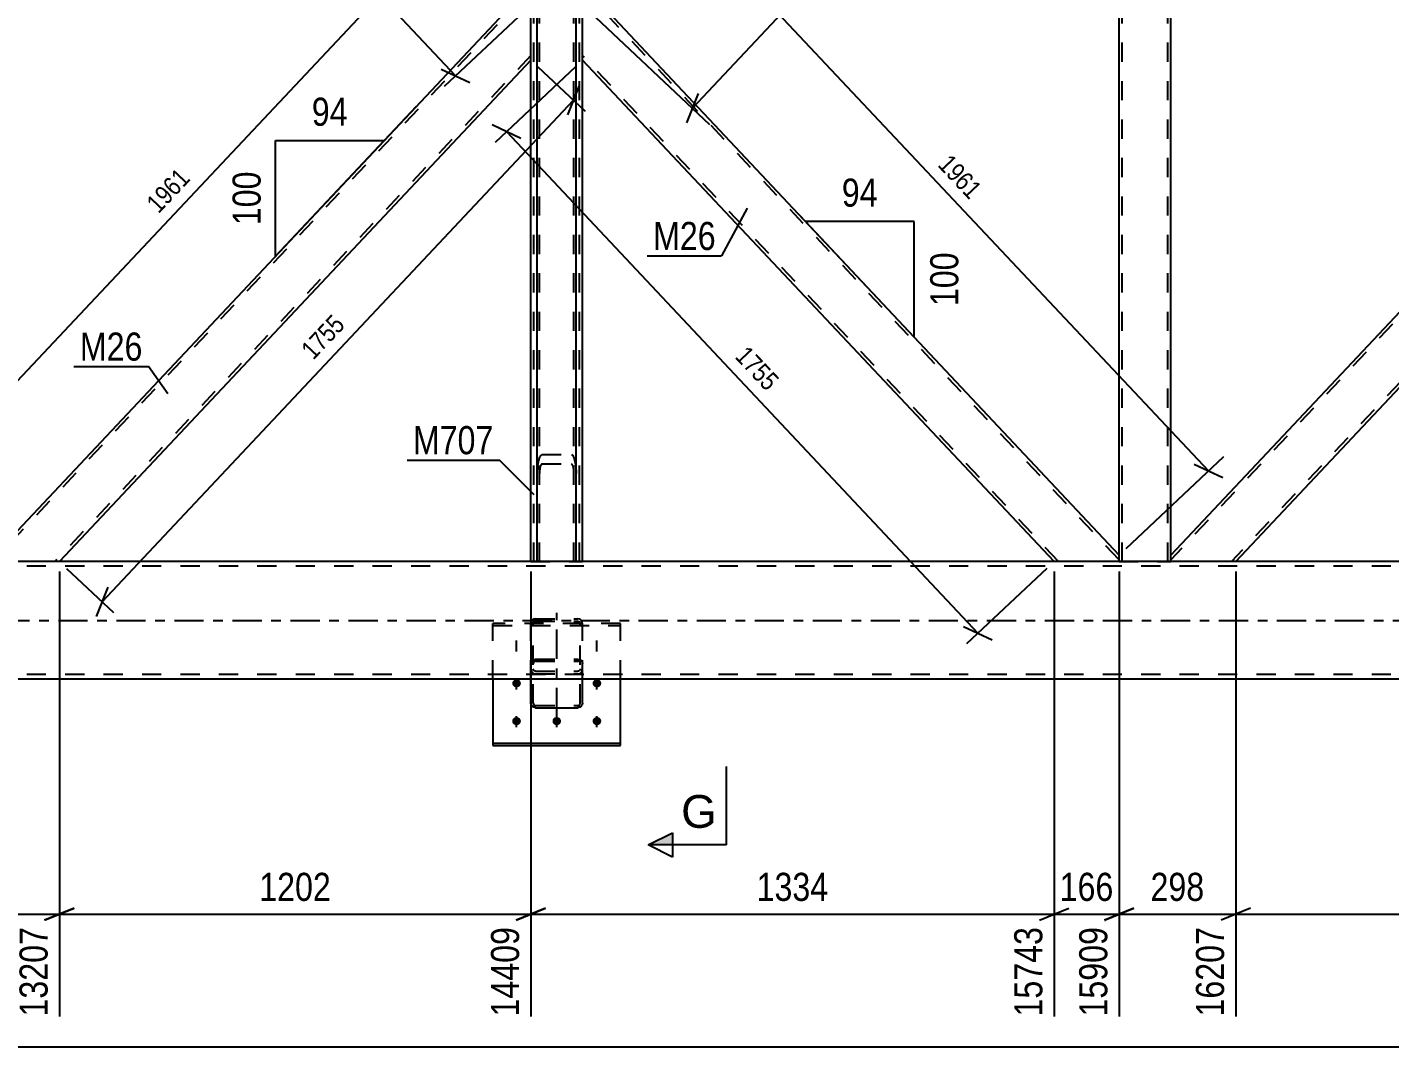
# Model space of a CAD drawing. Header units: millimetres. Extents: x -400 to 789, y -648 to 193.
# Drawn here: x 206.9 to 345.9, y -171.1 to -67.1 of the extents above; entities that cross this region are included whole.
import ezdxf

# ---------------------------------------------------------------- set-up
doc = ezdxf.new("R2010")
doc.units = ezdxf.units.MM
doc.linetypes.add('DXK_LINE_DOT2', pattern=[3.9198, 1.9599, -1.9599])
doc.linetypes.add('DXK_LINE_DOT3', pattern=[5.9187, 2.979, -0.9799, 0.9799, -0.9799])
doc.styles.add('Arial', font='ARIAL.TTF', dxfattribs={"height": 0.2})
doc.styles.add('Arial Narrow', font='ARIALN.TTF', dxfattribs={"height": 0.2})

# ---------------------------------------------------------------- blocks, each defined once
blk = doc.blocks.new('Part-392021936-5452 - 5377')
at = {"color": 7, "linetype": 'DXK_LINE_DOT2'}
for p, q in [((643.9, -122.08), (-287.1, -122.08)), ((643.9, -121.6), (-276.46, -121.6)), ((262.9, -121.6), (258.9, -121.6)), ((643.9, -133.12), (-287.1, -133.12)), ((643.9, -133.6), (-171.28, -133.6))]:
    blk.add_line(p, q, dxfattribs=at)
at = {"color": 2, "linetype": 'Continuous'}
for p, q in [((258.9, -121.6), (82.9, -121.6)), ((438.9, -121.6), (262.9, -121.6)), ((639.1, -133.6), (-143.36, -133.6))]:
    blk.add_line(p, q, dxfattribs=at)
at = {"color": 7, "linetype": 'DXK_LINE_DOT3'}
blk.add_line((-287.1, -127.6), (643.9, -127.6), dxfattribs=at)
blk = doc.blocks.new('Part-392021936-5397 - 5377')
at = {"color": 7, "linetype": 'DXK_LINE_DOT2'}
for p, q in [((258.3, -127.75), (258.26, -127.94)), ((258.5, -127.94), (258.52, -127.84)), ((258.52, -127.84), (258.57, -127.76)), ((258.74, -127.43), (258.56, -127.47)), ((258.57, -127.76), (258.65, -127.71)), ((258.65, -127.71), (258.74, -127.69)), ((258.74, -127.43), (263.06, -127.43)), ((258.74, -127.69), (263.06, -127.69)), ((263.25, -127.47), (263.06, -127.43)), ((263.06, -127.69), (263.15, -127.71)), ((263.15, -127.71), (263.23, -127.76)), ((263.23, -127.76), (263.28, -127.84)), ((263.28, -127.84), (263.3, -127.94)), ((263.54, -127.94), (263.51, -127.75)), ((258.26, -133.6), (258.26, -127.94)), ((258.5, -136.05), (258.5, -127.94)), ((263.3, -136.05), (263.3, -127.94)), ((263.54, -133.6), (263.54, -127.94)), ((258.26, -131.99), (258.3, -131.81)), ((258.3, -131.81), (258.4, -131.67)), ((258.4, -131.67), (258.56, -131.57)), ((258.52, -131.9), (258.5, -131.99)), ((258.57, -131.83), (258.52, -131.9)), ((258.56, -131.57), (258.74, -131.54)), ((258.65, -131.78), (258.57, -131.83)), ((258.74, -131.76), (258.65, -131.78)), ((258.74, -131.54), (263.06, -131.54)), ((258.74, -131.76), (263.06, -131.76)), ((263.06, -131.54), (263.25, -131.57)), ((263.15, -131.78), (263.06, -131.76)), ((263.23, -131.83), (263.15, -131.78)), ((263.28, -131.9), (263.23, -131.83)), ((263.25, -131.57), (263.4, -131.67)), ((263.3, -131.99), (263.28, -131.9)), ((263.4, -131.67), (263.51, -131.81)), ((263.51, -131.81), (263.54, -131.99)), ((258.26, -132.54), (258.3, -132.73)), ((258.52, -132.64), (258.5, -132.54)), ((258.57, -132.72), (258.52, -132.64)), ((258.56, -133.01), (258.74, -133.05)), ((258.65, -132.77), (258.57, -132.72)), ((258.74, -132.79), (258.65, -132.77)), ((258.74, -132.79), (263.06, -132.79)), ((258.74, -133.05), (263.06, -133.05)), ((263.15, -132.77), (263.06, -132.79)), ((263.06, -133.05), (263.25, -133.01)), ((263.23, -132.72), (263.15, -132.77)), ((263.28, -132.64), (263.23, -132.72)), ((263.3, -132.54), (263.28, -132.64)), ((263.51, -132.73), (263.54, -132.54)), ((258.5, -136.05), (258.52, -136.13)), ((258.52, -136.13), (258.57, -136.21)), ((263.23, -136.21), (263.28, -136.13)), ((263.28, -136.13), (263.3, -136.05)), ((258.57, -136.21), (258.65, -136.25)), ((258.65, -136.25), (258.74, -136.27)), ((258.74, -136.27), (263.06, -136.27)), ((263.06, -136.27), (263.15, -136.25)), ((263.15, -136.25), (263.23, -136.21))]:
    blk.add_line(p, q, dxfattribs=at)
at = {"color": 7, "linetype": 'DXK_LINE_DOT3'}
blk.add_line((260.9, -137.44), (260.9, -126.82), dxfattribs=at)
at = {"color": 2, "linetype": 'Continuous'}
for p, q in [((258.26, -136.05), (258.26, -133.6)), ((263.54, -136.05), (263.54, -133.6)), ((258.3, -136.22), (258.26, -136.05)), ((263.54, -136.05), (263.51, -136.22)), ((258.4, -136.36), (258.3, -136.22)), ((258.56, -136.46), (258.4, -136.36)), ((258.74, -136.5), (258.56, -136.46)), ((258.74, -136.5), (263.06, -136.5)), ((263.25, -136.46), (263.06, -136.5)), ((263.4, -136.36), (263.25, -136.46)), ((263.51, -136.22), (263.4, -136.36))]:
    blk.add_line(p, q, dxfattribs=at)
at = {"color": 7, "linetype": 'DXK_LINE_DOT2'}
for centre, start, end in [((258.76, -127.92), 114.3199, 159.2417), ((263.04, -127.92), 20.7583, 65.6801), ((258.76, -132.56), 200.7583, 245.6801), ((263.04, -132.56), 294.3199, 339.2417)]:
    blk.add_arc(centre, 0.496, start, end, dxfattribs=at)
blk = doc.blocks.new('Part-392021936-5413 - 5377')
at = {"color": 7, "linetype": 'DXK_LINE_DOT2'}
for p, q in [((267.4, -127.91), (254.4, -127.91)), ((254.4, -133.6), (254.4, -127.91)), ((254.4, -128.13), (267.4, -128.13)), ((267.4, -133.6), (267.4, -127.91))]:
    blk.add_line(p, q, dxfattribs=at)
at = {"color": 2, "linetype": 'Continuous'}
for p, q in [((254.4, -133.6), (254.4, -140.34)), ((267.4, -140.34), (267.4, -133.6)), ((254.4, -140.12), (267.4, -140.12)), ((254.4, -140.34), (267.4, -140.34))]:
    blk.add_line(p, q, dxfattribs=at)
blk = doc.blocks.new('Bolt-392021936-5484 - 5377')
at = {"linetype": 'Continuous'}
for points in [[(256.8, -134.43), (256.71, -134.42), (256.62, -134.39), (256.54, -134.35), (256.48, -134.29), (256.42, -134.22), (256.38, -134.14), (256.37, -134.06), (256.37, -133.97), (256.38, -133.89), (256.42, -133.81), (256.48, -133.74), (256.54, -133.68), (256.62, -133.64), (256.71, -133.61), (256.8, -133.6), (256.89, -133.61), (256.98, -133.64), (257.06, -133.68), (257.13, -133.74), (257.18, -133.81), (257.22, -133.89), (257.24, -133.97), (257.24, -134.06), (257.22, -134.14), (257.18, -134.22), (257.13, -134.29), (257.06, -134.35), (256.98, -134.39), (256.89, -134.42)], [(265, -134.43), (264.91, -134.42), (264.82, -134.39), (264.74, -134.35), (264.68, -134.29), (264.62, -134.22), (264.58, -134.14), (264.57, -134.06), (264.57, -133.97), (264.58, -133.89), (264.62, -133.81), (264.68, -133.74), (264.74, -133.68), (264.82, -133.64), (264.91, -133.61), (265, -133.6), (265.09, -133.61), (265.18, -133.64), (265.26, -133.68), (265.33, -133.74), (265.38, -133.81), (265.42, -133.89), (265.44, -133.97), (265.44, -134.06), (265.42, -134.14), (265.38, -134.22), (265.33, -134.29), (265.26, -134.35), (265.18, -134.39), (265.09, -134.42)], [(256.8, -138.28), (256.71, -138.27), (256.62, -138.25), (256.54, -138.2), (256.48, -138.15), (256.42, -138.08), (256.38, -138), (256.37, -137.91), (256.37, -137.83), (256.38, -137.74), (256.42, -137.66), (256.48, -137.59), (256.54, -137.53), (256.62, -137.49), (256.71, -137.46), (256.8, -137.46), (256.89, -137.46), (256.98, -137.49), (257.06, -137.53), (257.13, -137.59), (257.18, -137.66), (257.22, -137.74), (257.24, -137.83), (257.24, -137.91), (257.22, -138), (257.18, -138.08), (257.13, -138.15), (257.06, -138.2), (256.98, -138.25), (256.89, -138.27)], [(260.9, -138.28), (260.81, -138.27), (260.72, -138.25), (260.64, -138.2), (260.58, -138.15), (260.52, -138.08), (260.48, -138), (260.47, -137.91), (260.47, -137.83), (260.48, -137.74), (260.52, -137.66), (260.58, -137.59), (260.64, -137.53), (260.72, -137.49), (260.81, -137.46), (260.9, -137.46), (260.99, -137.46), (261.08, -137.49), (261.16, -137.53), (261.23, -137.59), (261.28, -137.66), (261.32, -137.74), (261.34, -137.83), (261.34, -137.91), (261.32, -138), (261.28, -138.08), (261.23, -138.15), (261.16, -138.2), (261.08, -138.25), (260.99, -138.27)], [(265, -138.28), (264.91, -138.27), (264.82, -138.25), (264.74, -138.2), (264.68, -138.15), (264.62, -138.08), (264.58, -138), (264.57, -137.91), (264.57, -137.83), (264.58, -137.74), (264.62, -137.66), (264.68, -137.59), (264.74, -137.53), (264.82, -137.49), (264.91, -137.46), (265, -137.46), (265.09, -137.46), (265.18, -137.49), (265.26, -137.53), (265.33, -137.59), (265.38, -137.66), (265.42, -137.74), (265.44, -137.83), (265.44, -137.91), (265.42, -138), (265.38, -138.08), (265.33, -138.15), (265.26, -138.2), (265.18, -138.25), (265.09, -138.27)]]:
    blk.add_hatch(color=1, dxfattribs=at).paths.add_polyline_path(points)
at = {"color": 1, "linetype": 'DXK_LINE_DOT2'}
for p, q in [((256.8, -130.78), (256.8, -129.64)), ((260.9, -130.78), (260.9, -129.64)), ((265, -130.78), (265, -129.64))]:
    blk.add_line(p, q, dxfattribs=at)
at = {"color": 1, "linetype": 'Continuous'}
for p, q in [((256.8, -134.63), (256.8, -133.5)), ((265, -134.63), (265, -133.5)), ((256.8, -138.48), (256.8, -137.35)), ((260.9, -138.48), (260.9, -137.35)), ((265, -138.48), (265, -137.35))]:
    blk.add_line(p, q, dxfattribs=at)
blk = doc.blocks.new('Part-392021936-5549 - 5377')
at = {"color": 2, "linetype": 'Continuous'}
for p, q in [((258.26, -57.14), (258.26, -6)), ((263.54, -57.14), (263.54, -6)), ((258.26, -121.6), (258.26, -70.46)), ((263.54, -121.6), (263.54, -70.46))]:
    blk.add_line(p, q, dxfattribs=at)
at = {"color": 7, "linetype": 'DXK_LINE_DOT2'}
for p, q in [((263.54, -6), (258.26, -6)), ((258.58, -121.6), (258.58, -6)), ((263.22, -121.6), (263.22, -6)), ((258.26, -70.46), (258.26, -57.14)), ((263.54, -70.46), (263.54, -57.14)), ((258.26, -121.6), (263.54, -121.6))]:
    blk.add_line(p, q, dxfattribs=at)
blk = doc.blocks.new('Part-392021936-5565 - 5377')
at = {"color": 7, "linetype": 'DXK_LINE_DOT2'}
for p, q in [((323.54, -6), (318.26, -6)), ((318.26, -6.66), (318.26, -6)), ((318.58, -121.6), (318.58, -6)), ((323.22, -121.6), (323.22, -6)), ((323.54, -6.66), (323.54, -6)), ((318.26, -121.6), (318.26, -120.94)), ((318.26, -121.6), (323.54, -121.6)), ((323.54, -121.6), (323.54, -120.94))]:
    blk.add_line(p, q, dxfattribs=at)
at = {"color": 2, "linetype": 'Continuous'}
for p, q in [((318.26, -120.94), (318.26, -6.66)), ((323.54, -120.94), (323.54, -6.66))]:
    blk.add_line(p, q, dxfattribs=at)
blk = doc.blocks.new('Part-392021936-5640 - 5377')
at = {"color": 2, "linetype": 'Continuous'}
for p, q in [((257.28, -63.8), (203.54, -120.94)), ((258.26, -64.85), (257.28, -63.8)), ((258.26, -70.46), (258.26, -64.85)), ((258.26, -70.46), (210.17, -121.6)), ((203.54, -121.52), (203.54, -120.94)), ((203.54, -121.6), (203.54, -121.52))]:
    blk.add_line(p, q, dxfattribs=at)
at = {"color": 7, "linetype": 'DXK_LINE_DOT2'}
for p, q in [((257.5, -64.03), (203.54, -121.41)), ((258.26, -69.99), (209.73, -121.6)), ((210.17, -121.6), (203.54, -121.6))]:
    blk.add_line(p, q, dxfattribs=at)
blk = doc.blocks.new('Part-392021936-5660 - 5377')
at = {"color": 7, "linetype": 'DXK_LINE_DOT2'}
for p, q in [((432.07, -6), (323.54, -121.41)), ((438.26, -6.19), (329.73, -121.6)), ((438.26, -6), (431.63, -6)), ((380.9, -59.95), (377.28, -63.8)), ((384.52, -63.8), (380.9, -67.65)), ((330.17, -121.6), (323.54, -121.6))]:
    blk.add_line(p, q, dxfattribs=at)
at = {"color": 2, "linetype": 'Continuous'}
for p, q in [((431.63, -6), (380.9, -59.95)), ((438.26, -6.66), (384.52, -63.8)), ((438.26, -6.66), (438.26, -6)), ((377.28, -63.8), (323.54, -120.94)), ((330.17, -121.6), (380.9, -67.65)), ((323.54, -121.6), (323.54, -120.94))]:
    blk.add_line(p, q, dxfattribs=at)
blk = doc.blocks.new('Part-392021936-5676 - 5377')
at = {"color": 2, "linetype": 'Continuous'}
for p, q in [((264.52, -63.8), (263.54, -64.84)), ((318.26, -120.94), (264.52, -63.8)), ((263.54, -69.53), (263.54, -64.84)), ((263.54, -70.46), (263.54, -69.53)), ((311.63, -121.6), (263.54, -70.46)), ((318.26, -121.6), (318.26, -120.94))]:
    blk.add_line(p, q, dxfattribs=at)
at = {"color": 7, "linetype": 'DXK_LINE_DOT2'}
for p, q in [((318.26, -121.41), (264.31, -64.03)), ((263.54, -70.39), (263.54, -69.53)), ((312.07, -121.6), (263.54, -70)), ((318.26, -121.6), (311.63, -121.6))]:
    blk.add_line(p, q, dxfattribs=at)
blk = doc.blocks.new('Part-392021936-24887 - 5377')
at = {"color": 7, "linetype": 'DXK_LINE_DOT2'}
for p, q in [((258.9, -7.77), (258.94, -7.72)), ((259.04, -7.66), (258.94, -7.72)), ((259.2, -7.63), (259.04, -7.66)), ((259.14, -7.77), (259.16, -7.75)), ((259.14, -7.78), (259.14, -7.77)), ((259.14, -121.6), (259.14, -7.78)), ((259.16, -7.75), (259.21, -7.72)), ((259.2, -7.63), (259.21, -7.63)), ((259.21, -7.63), (259.38, -7.61)), ((259.21, -7.72), (259.29, -7.7)), ((259.21, -7.72), (259.21, -7.72)), ((259.29, -7.7), (259.38, -7.7)), ((259.38, -7.61), (259.38, -7.61)), ((259.38, -7.61), (262.42, -7.61)), ((259.38, -7.7), (259.38, -7.7)), ((259.38, -7.7), (262.42, -7.7)), ((262.6, -7.63), (262.42, -7.61)), ((262.42, -7.7), (262.51, -7.7)), ((262.51, -7.7), (262.51, -7.7)), ((262.51, -7.7), (262.59, -7.72)), ((262.59, -7.72), (262.59, -7.72)), ((262.59, -7.72), (262.64, -7.75)), ((262.76, -7.66), (262.6, -7.63)), ((262.64, -7.75), (262.66, -7.78)), ((262.66, -121.6), (262.66, -7.78)), ((262.86, -7.72), (262.76, -7.66)), ((262.9, -7.78), (262.86, -7.72)), ((262.9, -8.86), (262.9, -7.78)), ((258.94, -8.89), (258.9, -8.83)), ((258.94, -8.89), (259.04, -8.94)), ((259.04, -8.94), (259.2, -8.98)), ((259.16, -8.86), (259.14, -8.82)), ((259.21, -8.88), (259.16, -8.86)), ((259.2, -8.98), (259.21, -8.98)), ((259.21, -8.88), (259.21, -8.88)), ((259.21, -8.88), (259.29, -8.9)), ((259.21, -8.98), (259.38, -8.99)), ((259.29, -8.9), (259.38, -8.91)), ((259.38, -8.91), (259.38, -8.91)), ((259.38, -8.91), (262.42, -8.91)), ((259.38, -8.99), (259.38, -8.99)), ((259.38, -8.99), (262.42, -8.99)), ((262.42, -8.91), (262.51, -8.9)), ((262.42, -8.99), (262.6, -8.98)), ((262.51, -8.9), (262.59, -8.88)), ((262.51, -8.9), (262.51, -8.9)), ((262.59, -8.88), (262.64, -8.86)), ((262.59, -8.88), (262.59, -8.88)), ((262.6, -8.98), (262.76, -8.94)), ((262.64, -8.85), (262.66, -8.82)), ((262.64, -8.86), (262.64, -8.85)), ((262.76, -8.94), (262.86, -8.89)), ((262.86, -8.89), (262.9, -8.82)), ((259.2, -110.84), (259.38, -110.69)), ((259.38, -110.69), (262.42, -110.69)), ((262.42, -110.69), (262.6, -110.84)), ((258.9, -112.61), (258.94, -111.88)), ((259.16, -112.25), (259.14, -112.61)), ((259.38, -111.65), (259.29, -111.73)), ((259.38, -111.65), (262.42, -111.65)), ((262.51, -111.73), (262.42, -111.65)), ((262.66, -112.61), (262.64, -112.25)), ((262.86, -111.88), (262.9, -112.61)), ((262.6, -121.6), (262.42, -121.6)), ((262.76, -121.6), (262.66, -121.6))]:
    blk.add_line(p, q, dxfattribs=at)
at = {"color": 2, "linetype": 'Continuous'}
for p, q in [((258.9, -7.78), (258.9, -7.77)), ((258.9, -121.6), (258.9, -7.78)), ((258.9, -8.83), (258.9, -8.82)), ((262.9, -121.6), (262.9, -8.86)), ((262.42, -121.6), (258.9, -121.6)), ((262.76, -121.6), (262.42, -121.6)), ((262.86, -121.6), (262.76, -121.6)), ((262.9, -121.6), (262.86, -121.6))]:
    blk.add_line(p, q, dxfattribs=at)
at = {"color": 7, "linetype": 'DXK_LINE_DOT2'}
for centre, radius, start, end in [((261.74, -112.03), 2.8, 154.9533, 176.9972), ((260.06, -112.03), 2.8, 3.0028, 25.0467), ((260.56, -112.32), 1.4, 154.9533, 176.9972), ((261.24, -112.32), 1.4, 3.0028, 25.0467)]:
    blk.add_arc(centre, radius, start, end, dxfattribs=at)
blk = doc.blocks.new('StraightDimension-392021936-6391 - 5377')
at = {"color": 7, "linetype": 'Continuous'}
blk.add_line((-301, -171.07), (700.9, -171.07), dxfattribs=at)
blk = doc.blocks.new('StraightDimension-392021936-24332 - 5377')
at = {"color": 7, "linetype": 'Continuous'}
for p, q in [((210.17, -122.6), (210.17, -167.99)), ((258.26, -122.6), (258.26, -167.99)), ((211.67, -156.95), (208.67, -158.15)), ((256.76, -158.15), (259.76, -156.95)), ((210.17, -157.55), (258.26, -157.55))]:
    blk.add_line(p, q, dxfattribs=at)
at = {"color": 0}
blk.add_wipeout([(238.47, -156.8), (238.47, -152.6), (229.96, -152.6), (229.96, -156.8)], dxfattribs=at)
at = {"color": 3, "style": 'Arial Narrow'}
blk.add_text('1202', height=2.863, dxfattribs=at).set_placement((230.56, -156.2))
at = {"color": 0, "linetype": 'Continuous'}
blk.add_wipeout([(257.66, -158.25), (253.46, -158.25), (253.46, -168.59), (257.66, -168.59)], dxfattribs=at)
at = {"color": 3, "linetype": 'Continuous', "style": 'Arial Narrow'}
blk.add_text('14409', height=2.863, rotation=90.0002, dxfattribs=at).set_placement((257.06, -167.99))
blk = doc.blocks.new('StraightDimension-392021936-24328 - 5377')
at = {"color": 7, "linetype": 'Continuous'}
for p, q in [((330.17, -122.6), (330.17, -167.99)), ((431.63, -122.6), (431.63, -167.99)), ((331.67, -156.95), (328.67, -158.15)), ((430.13, -158.15), (433.13, -156.95)), ((330.17, -157.55), (431.63, -157.55))]:
    blk.add_line(p, q, dxfattribs=at)
at = {"color": 0}
blk.add_wipeout([(385.16, -156.8), (385.16, -152.6), (376.64, -152.6), (376.64, -156.8)], dxfattribs=at)
at = {"color": 3, "style": 'Arial Narrow'}
blk.add_text('2537', height=2.863, dxfattribs=at).set_placement((377.24, -156.2))
at = {"color": 0, "linetype": 'Continuous'}
blk.add_wipeout([(431.03, -158.25), (426.83, -158.25), (426.83, -168.59), (431.03, -168.59)], dxfattribs=at)
at = {"color": 3, "linetype": 'Continuous', "style": 'Arial Narrow'}
blk.add_text('18743', height=2.863, rotation=90.0002, dxfattribs=at).set_placement((430.43, -167.99))
blk = doc.blocks.new('StraightDimension-392021936-6465 - 5377')
at = {"color": 7, "linetype": 'Continuous'}
for p, q in [((256.55, -63.11), (248.09, -55.16)), ((249.06, -58.14), (250.24, -55.13)), ((195.92, -113.77), (249.65, -56.63)), ((202.81, -120.25), (194.35, -112.3)), ((196.51, -112.27), (195.33, -115.27))]:
    blk.add_line(p, q, dxfattribs=at)
at = {"color": 0}
blk.add_wipeout([(224.18, -82.62), (222.14, -80.7), (218.26, -84.84), (220.3, -86.75)], dxfattribs=at)
at = {"color": 3, "style": 'Arial Narrow'}
blk.add_text('1961', height=1.909, rotation=46.7591, dxfattribs=at).set_placement((220.28, -86.19))
blk = doc.blocks.new('StraightDimension-392021936-24330 - 5377')
at = {"color": 7, "linetype": 'Continuous'}
for p, q in [((311.63, -122.6), (311.63, -167.99)), ((318.26, -122.6), (318.26, -167.99)), ((310.13, -158.15), (313.13, -156.95)), ((319.76, -156.95), (316.76, -158.15)), ((311.63, -157.55), (318.26, -157.55))]:
    blk.add_line(p, q, dxfattribs=at)
at = {"color": 0}
blk.add_wipeout([(318.29, -156.8), (318.29, -152.6), (311.6, -152.6), (311.6, -156.8)], dxfattribs=at)
at = {"color": 0, "linetype": 'Continuous'}
blk.add_wipeout([(317.66, -158.25), (313.46, -158.25), (313.46, -168.59), (317.66, -168.59)], dxfattribs=at)
at = {"color": 3, "style": 'Arial Narrow'}
blk.add_text('166', height=2.863, dxfattribs=at).set_placement((312.2, -156.2))
at = {"color": 3, "linetype": 'Continuous', "style": 'Arial Narrow'}
blk.add_text('15909', height=2.863, rotation=90.0002, dxfattribs=at).set_placement((317.06, -167.99))
blk = doc.blocks.new('StraightDimension-392021936-6535 - 5377')
at = {"color": 7, "linetype": 'Continuous'}
for p, q in [((318.99, -7.35), (331.2, -18.83)), ((328.86, -18.69), (330.04, -15.68)), ((274.74, -75.37), (329.45, -17.19)), ((264.27, -65.53), (276.49, -77.02)), ((275.33, -73.87), (274.15, -76.87))]:
    blk.add_line(p, q, dxfattribs=at)
at = {"color": 0}
blk.add_wipeout([(304.47, -42.67), (301.41, -39.79), (295.57, -45.99), (298.63, -48.87)], dxfattribs=at)
at = {"color": 3, "style": 'Arial Narrow'}
blk.add_text('1997', height=2.863, rotation=46.7591, dxfattribs=at).set_placement((298.61, -48.02))
blk = doc.blocks.new('StraightDimension-392021936-5917 - 5377')
at = {"color": 7, "linetype": 'Continuous'}
for p, q in [((262.81, -71.15), (254.61, -78.86)), ((257.24, -78.45), (254.31, -77.08)), ((255.78, -77.76), (303.87, -128.9)), ((310.9, -122.29), (302.7, -130)), ((302.4, -128.22), (305.33, -129.58))]:
    blk.add_line(p, q, dxfattribs=at)
at = {"color": 0}
blk.add_wipeout([(282.31, -104.89), (284.35, -102.97), (280.47, -98.83), (278.43, -100.75)], dxfattribs=at)
at = {"color": 3, "style": 'Arial Narrow'}
blk.add_text('1755', height=1.909, rotation=-46.7591, dxfattribs=at).set_placement((278.99, -100.77))
blk = doc.blocks.new('StraightDimension-392021936-24329 - 5377')
at = {"color": 7, "linetype": 'Continuous'}
for p, q in [((318.26, -122.6), (318.26, -167.99)), ((330.17, -122.6), (330.17, -167.99)), ((316.76, -158.15), (319.76, -156.95)), ((331.67, -156.95), (328.67, -158.15)), ((318.26, -157.55), (330.17, -157.55))]:
    blk.add_line(p, q, dxfattribs=at)
at = {"color": 0}
blk.add_wipeout([(327.56, -156.8), (327.56, -152.6), (320.87, -152.6), (320.87, -156.8)], dxfattribs=at)
at = {"color": 3, "style": 'Arial Narrow'}
blk.add_text('298', height=2.863, dxfattribs=at).set_placement((321.47, -156.2))
at = {"color": 0, "linetype": 'Continuous'}
blk.add_wipeout([(329.57, -158.25), (325.37, -158.25), (325.37, -168.59), (329.57, -168.59)], dxfattribs=at)
at = {"color": 3, "linetype": 'Continuous', "style": 'Arial Narrow'}
blk.add_text('16207', height=2.863, rotation=90.0002, dxfattribs=at).set_placement((328.97, -167.99))
blk = doc.blocks.new('StraightDimension-392021936-24333 - 5377')
at = {"color": 7, "linetype": 'Continuous'}
for p, q in [((191.63, -122.6), (191.63, -167.99)), ((210.17, -122.6), (210.17, -167.99)), ((193.13, -156.95), (190.13, -158.15)), ((208.67, -158.15), (211.67, -156.95)), ((191.63, -157.55), (210.17, -157.55))]:
    blk.add_line(p, q, dxfattribs=at)
at = {"color": 0}
blk.add_wipeout([(204.24, -156.8), (204.24, -152.6), (197.56, -152.6), (197.56, -156.8)], dxfattribs=at)
at = {"color": 3, "style": 'Arial Narrow'}
blk.add_text('463', height=2.863, dxfattribs=at).set_placement((198.16, -156.2))
at = {"color": 0, "linetype": 'Continuous'}
blk.add_wipeout([(209.57, -158.25), (205.37, -158.25), (205.37, -168.59), (209.57, -168.59)], dxfattribs=at)
at = {"color": 3, "linetype": 'Continuous', "style": 'Arial Narrow'}
blk.add_text('13207', height=2.863, rotation=90.0002, dxfattribs=at).set_placement((208.97, -167.99))
blk = doc.blocks.new('StraightDimension-392021936-24331 - 5377')
at = {"color": 7, "linetype": 'Continuous'}
for p, q in [((258.26, -122.6), (258.26, -167.99)), ((311.63, -122.6), (311.63, -167.99)), ((259.76, -156.95), (256.76, -158.15)), ((310.13, -158.15), (313.13, -156.95)), ((258.26, -157.55), (311.63, -157.55))]:
    blk.add_line(p, q, dxfattribs=at)
at = {"color": 0}
blk.add_wipeout([(289.2, -156.8), (289.2, -152.6), (280.69, -152.6), (280.69, -156.8)], dxfattribs=at)
at = {"color": 3, "style": 'Arial Narrow'}
blk.add_text('1334', height=2.863, dxfattribs=at).set_placement((281.29, -156.2))
at = {"color": 0, "linetype": 'Continuous'}
blk.add_wipeout([(311.03, -158.25), (306.83, -158.25), (306.83, -168.59), (311.03, -168.59)], dxfattribs=at)
at = {"color": 3, "linetype": 'Continuous', "style": 'Arial Narrow'}
blk.add_text('15743', height=2.863, rotation=90.0002, dxfattribs=at).set_placement((310.43, -167.99))
blk = doc.blocks.new('StraightDimension-392021936-5902 - 5377')
at = {"color": 7, "linetype": 'Continuous'}
for p, q in [((258.99, -71.15), (263.79, -75.66)), ((262.03, -76.06), (263.21, -73.06)), ((214.53, -125.7), (262.62, -74.56)), ((210.9, -122.29), (215.69, -126.8)), ((215.12, -124.2), (213.94, -127.2))]:
    blk.add_line(p, q, dxfattribs=at)
at = {"color": 0}
blk.add_wipeout([(239.97, -97.55), (237.93, -95.63), (234.04, -99.77), (236.08, -101.68)], dxfattribs=at)
at = {"color": 3, "style": 'Arial Narrow'}
blk.add_text('1755', height=1.909, rotation=46.7591, dxfattribs=at).set_placement((236.07, -101.12))
blk = doc.blocks.new('StraightDimension-392021936-5984 - 5377')
at = {"color": 7, "linetype": 'Continuous'}
for p, q in [((265.25, -63.11), (275.21, -53.75)), ((275.11, -55.9), (272.18, -54.54)), ((273.64, -55.22), (327.38, -112.36)), ((318.99, -120.25), (328.95, -110.89)), ((325.92, -111.68), (328.84, -113.04))]:
    blk.add_line(p, q, dxfattribs=at)
at = {"color": 0}
blk.add_wipeout([(303, -85.35), (305.04, -83.43), (301.15, -79.29), (299.12, -81.21)], dxfattribs=at)
at = {"color": 3, "style": 'Arial Narrow'}
blk.add_text('1961', height=1.909, rotation=-46.7591, dxfattribs=at).set_placement((299.68, -81.23))
blk = doc.blocks.new('StraightDimension-392021936-6695 - 5377')
at = {"color": 7, "linetype": 'Continuous'}
for p, q in [((202.81, -7.35), (194.69, -14.98)), ((197.32, -14.57), (194.39, -13.21)), ((195.86, -13.89), (250.58, -72.08)), ((257.53, -65.53), (249.41, -73.17)), ((249.11, -71.4), (252.04, -72.76))]:
    blk.add_line(p, q, dxfattribs=at)
at = {"color": 0}
blk.add_wipeout([(225.71, -44.54), (227.75, -42.62), (223.86, -38.48), (221.82, -40.4)], dxfattribs=at)
at = {"color": 3, "style": 'Arial Narrow'}
blk.add_text('1997', height=1.909, rotation=-46.7591, dxfattribs=at).set_placement((222.38, -40.42))
blk = doc.blocks.new('AngleDimension-392021936-6826 - 5377')
at = {"color": 7, "linetype": 'Continuous'}
for p, q in [((246.56, -75.2), (243.3, -78.66)), ((232.2, -78.66), (243.3, -78.66)), ((232.2, -90.46), (243.3, -78.66)), ((232.2, -90.46), (232.2, -78.66))]:
    blk.add_line(p, q, dxfattribs=at)
at = {"color": 0}
for points in [[(240.18, -77.76), (240.18, -73.56), (235.32, -73.56), (235.32, -77.76)], [(231.3, -81.22), (227.1, -81.22), (227.1, -87.9), (231.3, -87.9)]]:
    blk.add_wipeout(points, dxfattribs=at)
at = {"color": 3, "style": 'Arial Narrow'}
blk.add_text('94', height=2.863, dxfattribs=at).set_placement((235.92, -77.16))
blk.add_text('100', height=2.863, rotation=90.0002, dxfattribs=at).set_placement((230.7, -87.3))
blk = doc.blocks.new('AngleDimension-392021936-16203 - 5377')
at = {"color": 7, "linetype": 'Continuous'}
for p, q in [((285.69, -86.3), (286.26, -86.91)), ((297.36, -86.91), (286.26, -86.91)), ((297.36, -98.71), (286.26, -86.91)), ((297.36, -98.71), (297.36, -86.91))]:
    blk.add_line(p, q, dxfattribs=at)
at = {"color": 0}
for points in [[(294.24, -86.01), (294.24, -81.81), (289.38, -81.81), (289.38, -86.01)], [(302.46, -89.47), (298.26, -89.47), (298.26, -96.15), (302.46, -96.15)]]:
    blk.add_wipeout(points, dxfattribs=at)
at = {"color": 3, "style": 'Arial Narrow'}
blk.add_text('94', height=2.863, dxfattribs=at).set_placement((289.98, -85.41))
blk.add_text('100', height=2.863, rotation=90.0002, dxfattribs=at).set_placement((301.86, -95.55))
blk = doc.blocks.new('Mark-392021936-5636 - 5377')
at = {"color": 0}
blk.add_wipeout([(218.66, -101.11), (218.66, -98.11), (212.26, -98.11), (212.26, -101.11)], dxfattribs=at)
blk.add_wipeout([(218.66, -101.11), (218.66, -98.11), (212.26, -98.11), (212.26, -101.11)], dxfattribs=at)
at = {"color": 30, "linetype": 'Continuous'}
for p in [(211.66, -101.71), (221.25, -104.48)]:
    blk.add_line(p, (219.26, -101.71), dxfattribs=at)
at = {"color": 3, "style": 'Arial Narrow'}
blk.add_text('M26', height=2.863, dxfattribs=at).set_placement((212.26, -101.11))
blk = doc.blocks.new('Mark-392021936-5672 - 5377')
at = {"color": 0}
blk.add_wipeout([(277.12, -89.83), (277.12, -86.83), (270.73, -86.83), (270.73, -89.83)], dxfattribs=at)
blk.add_wipeout([(277.12, -89.83), (277.12, -86.83), (270.73, -86.83), (270.73, -89.83)], dxfattribs=at)
at = {"color": 30, "linetype": 'Continuous'}
for p in [(280.31, -85.55), (270.13, -90.43)]:
    blk.add_line(p, (277.72, -90.43), dxfattribs=at)
at = {"color": 3, "style": 'Arial Narrow'}
blk.add_text('M26', height=2.863, dxfattribs=at).set_placement((270.73, -89.83))
blk = doc.blocks.new('SectionMark-392021936-7295 - 5377')
at = {"linetype": 'Continuous'}
for points in [[(272.72, 36.55), (272.72, 35.3), (270.22, 36.55)], [(272.72, -149.25), (272.72, -150.5), (270.22, -150.5)]]:
    blk.add_hatch(color=6, dxfattribs=at).paths.add_polyline_path(points)
at = {"color": 6, "linetype": 'Continuous'}
for p, q in [((270.22, 36.55), (272.72, 37.8)), ((272.72, 35.3), (272.72, 37.8)), ((278.22, 36.55), (270.22, 36.55)), ((270.22, 36.55), (272.72, 35.3)), ((278.22, 36.55), (278.22, 28.55)), ((278.22, -150.5), (278.22, -142.5)), ((270.22, -150.5), (272.72, -149.25)), ((272.72, -149.25), (272.72, -151.75)), ((278.22, -150.5), (270.22, -150.5)), ((272.72, -151.75), (270.22, -150.5))]:
    blk.add_line(p, q, dxfattribs=at)
at = {"color": 0, "linetype": 'Continuous'}
for points in [[(277.22, 31.3), (277.22, 34.8), (273.59, 34.8), (273.59, 31.3)], [(277.22, -148.75), (277.22, -145.25), (273.59, -145.25), (273.59, -148.75)]]:
    blk.add_wipeout(points, dxfattribs=at)
at = {"color": 3, "linetype": 'Continuous', "style": 'Arial'}
for p in [(273.59, 31.3), (273.59, -148.75)]:
    blk.add_text('G', height=3.34, dxfattribs=at).set_placement(p)
blk = doc.blocks.new('Mark-392021936-39751 - 5377')
at = {"color": 0}
blk.add_wipeout([(254.46, -110.65), (254.46, -107.65), (246.23, -107.65), (246.23, -110.65)], dxfattribs=at)
blk.add_wipeout([(254.46, -110.65), (254.46, -107.65), (246.23, -107.65), (246.23, -110.65)], dxfattribs=at)
at = {"color": 30, "linetype": 'Continuous'}
for p in [(245.63, -111.25), (258.59, -114.79)]:
    blk.add_line(p, (255.06, -111.25), dxfattribs=at)
at = {"color": 3, "style": 'Arial Narrow'}
blk.add_text('M707', height=2.863, dxfattribs=at).set_placement((246.23, -110.65))

msp = doc.modelspace()

# ---------------------------------------------------------------- block references
for name in ['Part-392021936-5549 - 5377', 'Part-392021936-5565 - 5377', 'Part-392021936-5660 - 5377', 'Part-392021936-24887 - 5377', 'Part-392021936-5640 - 5377', 'Part-392021936-5676 - 5377', 'Part-392021936-5452 - 5377', 'Part-392021936-5397 - 5377', 'Part-392021936-5413 - 5377', 'Bolt-392021936-5484 - 5377']:
    msp.add_blockref(name, (0, 0))

# ---------------------------------------------------------------- next in the draw order: block references
msp.add_blockref('StraightDimension-392021936-6391 - 5377', (0, 0))

# ---------------------------------------------------------------- next in the draw order: block references
for name in ['StraightDimension-392021936-6535 - 5377', 'StraightDimension-392021936-6465 - 5377', 'StraightDimension-392021936-24332 - 5377', 'StraightDimension-392021936-24330 - 5377', 'StraightDimension-392021936-24328 - 5377']:
    msp.add_blockref(name, (0, 0))

# ---------------------------------------------------------------- next in the draw order: block references
for name in ['StraightDimension-392021936-5917 - 5377', 'StraightDimension-392021936-24333 - 5377', 'StraightDimension-392021936-24329 - 5377']:
    msp.add_blockref(name, (0, 0))

# ---------------------------------------------------------------- next in the draw order: block references
for name in ['StraightDimension-392021936-5984 - 5377', 'StraightDimension-392021936-24331 - 5377']:
    msp.add_blockref(name, (0, 0))

# ---------------------------------------------------------------- next in the draw order: block references
for name in ['StraightDimension-392021936-5902 - 5377', 'AngleDimension-392021936-16203 - 5377', 'Mark-392021936-5672 - 5377']:
    msp.add_blockref(name, (0, 0))

# ---------------------------------------------------------------- next in the draw order: block references
for name in ['SectionMark-392021936-7295 - 5377', 'StraightDimension-392021936-6695 - 5377', 'Mark-392021936-5636 - 5377', 'Mark-392021936-39751 - 5377']:
    msp.add_blockref(name, (0, 0))

# ---------------------------------------------------------------- next in the draw order: block references
msp.add_blockref('AngleDimension-392021936-6826 - 5377', (0, 0))

doc.saveas('drawing.dxf')
